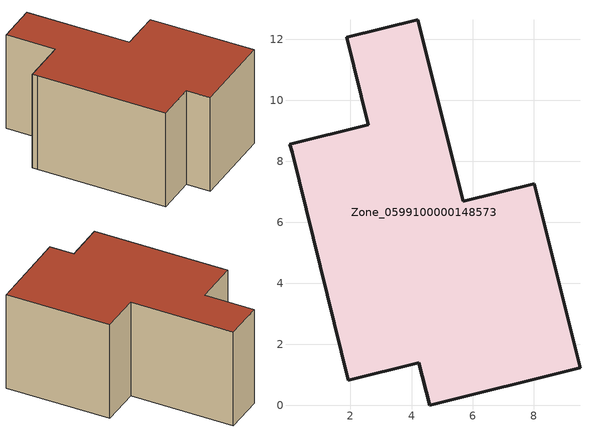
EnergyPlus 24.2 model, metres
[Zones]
Zone_0599100000148573
 floor ground (C_G): 1.93,0.82 0.09,8.29 0,8.56 2.59,9.2 1.88,12.06 4.2,12.64 5.69,6.68 8.02,7.26 9.52,1.23 4.6,0 4.24,1.4 z0
 wall outside (C_F): 5.69,6.68 4.2,12.64 1.88,12.06 2.59,9.2 0,8.56 0.09,8.29 1.93,0.82 4.24,1.4 4.6,0 9.52,1.23 8.02,7.26 5.69,6.68 z0:6.01
 roof outside (C_R): 0,8.56 0.09,8.29 1.93,0.82 4.24,1.4 4.6,0 9.52,1.23 8.02,7.26 5.69,6.68 4.2,12.64 1.88,12.06 2.59,9.2 z6.01
[BUILDING]
Pand.0599100000148573: North Axis=0; Terrain=City; Loads Convergence Tolerance Value=0.04; Temperature Convergence Tolerance Value=0.4; Solar Distribution=FullExterior; Maximum Number of Warmup Days=25; Minimum Number of Warmup Days=1
[Site:Location]
Rotterdam.The.Hague.AP_ZH_NLD Design_Conditions: Latitude=51.96; Longitude=4.45; Time Zone=1; Elevation=-4.5
[SITE:GROUNDTEMPERATURE:BUILDINGSURFACE]
18, 18, 18, 18, 18, 18, 18, 18, 18, 18, 18, 18
[MATERIAL] Thermal Absorptance=0.9; Solar Absorptance=0.7; Visible Absorptance=0.7
Name | Roughness | Thickness | Conductivity | Density | Specific Heat
G.TC.1965-1974 | MediumSmooth | 0.15 | 0.882353 | 540 | 1210
F.TC.1965-1974 | Rough | 0.3 | 0.697674 | 1920 | 840
R.TC.1965-1974 | MediumRough | 0.2 | 0.232558 | 1500 | 1000
[CONSTRUCTION]
C_G: G.TC.1965-1974
C_F: F.TC.1965-1974
C_R: R.TC.1965-1974
[ZONE]
Zone_0599100000148573: Type=1; Multiplier=1; Ceiling Height=Autocalculate; Volume=Autocalculate; Floor Area=autocalculate; Part of Total Floor Area=Yes
[ZONEINFILTRATION:DESIGNFLOWRATE]
Infil_Zone_0599100000148573: Zone or ZoneList or Space or SpaceList=Zone_0599100000148573; Schedule=AlwaysOn; Design Flow Rate Calculation Method=Flow/Area; Flow Rate per Floor Area=0.003; Constant Term Coefficient=1; Temperature Term Coefficient=0; Velocity Term Coefficient=0; Velocity Squared Term Coefficient=0
[HVACTEMPLATE:ZONE:IDEALLOADSAIRSYSTEM]
Zone_0599100000148573: Maximum Heating Supply Air Temperature=50; Minimum Cooling Supply Air Temperature=13; Maximum Heating Supply Air Humidity Ratio=0.0156; Minimum Cooling Supply Air Humidity Ratio=0.0077; Heating Limit=NoLimit; Cooling Limit=NoLimit; Dehumidification Control Type=ConstantSensibleHeatRatio; Cooling Sensible Heat Ratio=0.7; Dehumidification Setpoint=60; Humidification Control Type=None; Humidification Setpoint=30; Outdoor Air Method=None; Outdoor Air Flow Rate per Person=0.00944; Outdoor Air Flow Rate per Zone Floor Area=0; Outdoor Air Flow Rate per Zone=0; Demand Controlled Ventilation Type=None; Outdoor Air Economizer Type=NoEconomizer; Heat Recovery Type=None; Sensible Heat Recovery Effectiveness=0.7; Latent Heat Recovery Effectiveness=0.65
[ZONECONTROL:THERMOSTAT]
ThermostatControl_Zone_0599100000148573: Zone or ZoneList=Zone_0599100000148573; Control Type Schedule=DualSetpointControlType; Control 1=Thermostat_Zone_0599100000148573; Temperature Difference Between Cutout And Setpoint=0
[THERMOSTATSETPOINT:DUALSETPOINT]
Thermostat_Zone_0599100000148573: Heating Setpoint Temperature Schedule=HeatingSetpoint_Zone_0599100000148573; Cooling Setpoint Temperature Schedule=CoolingSetpoint_Zone_0599100000148573
[SCHEDULE:COMPACT]
HeatingSetpoint_Zone_0599100000148573: Through: 12/31, For: AllDays, Until: 24:00, 21
CoolingSetpoint_Zone_0599100000148573: Through: 12/31, For: AllDays, Until: 24:00, 24
DualSetpointControlType: Through: 12/31, For: AllDays, Until: 24:00, 4
AlwaysOn: Through: 12/31, For: AllDays, Until: 24:00, 1
